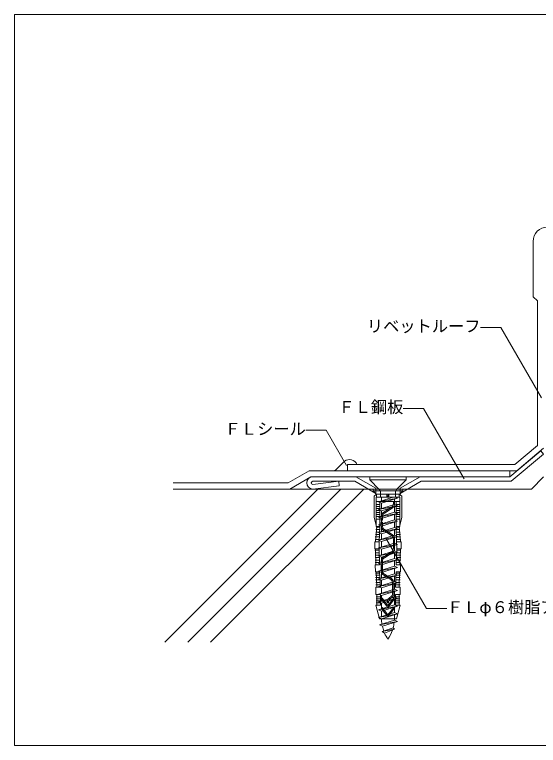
# Model space of a CAD drawing. Units: millimetres on the paper. Extents: x -135 to 135, y -94 to 92.
# Drawn here: x -135 to -5.9, y -88 to 92 of the extents above; entities that cross this region are included whole.
import ezdxf
from ezdxf.enums import TextEntityAlignment as Align

# ---------------------------------------------------------------- set-up
doc = ezdxf.new("R2010")
doc.units = ezdxf.units.MM
for name, color, linetype, lineweight in [('1-4_リベットルーフ', 6, 'Continuous', 18), ('1-5_ＦＬ鋼板・ディスク', 5, 'Continuous', 18), ('1-6_アンカー類', 4, 'Continuous', 9), ('1-A_元図・躯体', 7, 'Continuous', 18), ('1-B_その他', 4, 'Continuous', 9), ('1-C_アンカー類②', 4, 'Continuous', 9), ('E-E', 7, 'Continuous', 18), ('F-F', 7, 'Continuous', 18)]:
    doc.layers.add(name, color=color, linetype=linetype, lineweight=lineweight)
doc.styles.add('ＭＳ ゴシック', font='')
doc.styles.get('ＭＳ ゴシック').set_extended_font_data('MS Gothic')

msp = doc.modelspace()

# ---------------------------------------------------------------- linework, layer by layer
at = {"layer": '1-4_リベットルーフ'}
for p, q in [((-6.138, 2.996), (-6.138, -14.13)), ((-11.764, -18.85), (-6.138, -14.13)), ((-11.218, -20.35), (-4.638, -14.829)), ((-53.005, -20.35), (-53.005, -18.85)), ((-11.764, -18.85), (-53.005, -18.85)), ((-62.407, -20.35), (-67.603, -23.35)), ((-11.218, -20.35), (-62.407, -20.35)), ((-13.005, -21.85), (-13.005, -20.35)), ((-95.921, -23.35), (-67.603, -23.35)), ((-62.005, -21.85), (-67.202, -24.85)), ((-13.005, -21.85), (-62.005, -21.85)), ((-95.921, -24.85), (-67.202, -24.85))]:
    msp.add_line(p, q, dxfattribs=at)
msp.add_lwpolyline([(-7.238, 36.15), (-7.238, 22.45), (-6.138, 21.527), (-6.138, -7.252)], dxfattribs=at)
msp.add_arc((-3.738, 36.15), 3.5, 90, 180, dxfattribs=at)
at = {"layer": '1-5_ＦＬ鋼板・ディスク'}
for p, q in [((-13.005, -21.85), (-5.345, -15.422)), ((-61.551, -23.748), (-55.14, -22.958)), ((-51.202, -22.95), (-61.505, -22.95)), ((-55.14, -22.958), (-55.005, -24.05)), ((-46.005, -25.95), (-51.202, -22.95)), ((-46.005, -24.68), (-50.907, -21.85)), ((-40.005, -24.68), (-35.104, -21.85)), ((-40.005, -25.95), (-34.809, -22.95)), ((-12.605, -22.95), (-34.809, -22.95)), ((-61.505, -24.85), (-55.005, -24.05)), ((-46.005, -24.68), (-46.005, -25.95)), ((-40.005, -24.68), (-40.005, -25.95))]:
    msp.add_line(p, q, dxfattribs=at)
for points in [[(-12.605, -22.95), (-4.638, -16.265), (-5.345, -15.422)], [(-13.005, -21.85), (-13.181, -21.85), (-61.505, -21.85)]]:
    msp.add_lwpolyline(points, dxfattribs=at)
for radius, end in [(1.5, 270), (0.4, 263.40561)]:
    msp.add_arc((-61.505, -23.35), radius, 90, end, dxfattribs=at)
at = {"layer": '1-6_アンカー類'}
for p, q in [((-47.505, -21.86), (-47.505, -22.6)), ((-38.505, -21.86), (-47.505, -21.86)), ((-45.138, -24.967), (-47.505, -22.6)), ((-40.872, -24.967), (-38.505, -22.6)), ((-41.757, -26.86), (-45.33, -27.972)), ((-41.165, -25.26), (-44.845, -25.26)), ((-44.845, -25.674), (-44.845, -26.86)), ((-41.165, -26.86), (-44.845, -26.86)), ((-44.603, -26.86), (-44.603, -27.746)), ((-41.165, -25.674), (-41.165, -26.86)), ((-40.676, -27.08), (-41.165, -26.86)), ((-41.407, -28.651), (-45.33, -29.872)), ((-44.603, -28.301), (-44.603, -29.645)), ((-41.407, -27.307), (-41.407, -28.651)), ((-40.676, -28.98), (-41.407, -28.651)), ((-40.676, -28.98), (-45.33, -29.872)), ((-41.403, -30.55), (-45.326, -31.77)), ((-44.603, -30.2), (-44.603, -31.545)), ((-41.407, -29.207), (-41.407, -30.55)), ((-40.673, -30.879), (-41.403, -30.55)), ((-40.673, -30.879), (-45.326, -31.77)), ((-44.603, -32.097), (-44.603, -33.445)), ((-41.407, -31.107), (-41.407, -32.451)), ((-41.407, -32.451), (-45.33, -33.672)), ((-40.676, -32.78), (-45.33, -33.672)), ((-44.603, -34), (-44.603, -35.348)), ((-40.676, -32.78), (-41.407, -32.451)), ((-41.407, -33.007), (-41.407, -34.354)), ((-41.407, -34.354), (-45.33, -35.574)), ((-40.676, -34.683), (-45.33, -35.574)), ((-44.603, -35.903), (-44.603, -37.248)), ((-40.676, -34.683), (-41.407, -34.354)), ((-41.407, -34.91), (-41.407, -36.253)), ((-41.403, -36.253), (-45.326, -37.473)), ((-40.673, -36.581), (-45.326, -37.473)), ((-41.407, -36.81), (-41.407, -38.154)), ((-40.673, -36.581), (-41.403, -36.253)), ((-41.407, -38.154), (-45.33, -39.374)), ((-40.676, -38.483), (-45.33, -39.374)), ((-44.603, -37.802), (-44.603, -39.148)), ((-40.676, -38.483), (-41.407, -38.154)), ((-41.407, -38.71), (-41.407, -40.057)), ((-41.407, -40.057), (-45.33, -41.277)), ((-40.676, -40.386), (-45.33, -41.277)), ((-44.603, -39.703), (-44.603, -41.051)), ((-40.676, -40.386), (-41.407, -40.057)), ((-41.407, -40.613), (-41.407, -41.96)), ((-41.407, -41.96), (-45.33, -43.18)), ((-40.676, -42.288), (-45.33, -43.18)), ((-44.603, -41.606), (-44.603, -42.954)), ((-40.676, -42.288), (-41.407, -41.96)), ((-41.407, -42.516), (-41.407, -43.86)), ((-41.407, -43.86), (-45.33, -45.08)), ((-40.676, -44.188), (-45.33, -45.08)), ((-44.603, -43.509), (-44.603, -44.854)), ((-40.676, -44.188), (-41.407, -43.86)), ((-41.407, -44.416), (-41.407, -45.76)), ((-41.407, -45.76), (-45.33, -46.98)), ((-40.676, -46.088), (-45.33, -46.98)), ((-44.603, -45.409), (-44.603, -46.754)), ((-40.676, -46.088), (-41.407, -45.76)), ((-41.407, -46.316), (-41.407, -47.66)), ((-41.403, -47.658), (-45.326, -48.879)), ((-40.673, -47.987), (-45.326, -48.879)), ((-44.603, -47.309), (-44.603, -48.654)), ((-41.407, -48.215), (-41.407, -49.56)), ((-40.673, -47.987), (-41.403, -47.658)), ((-41.407, -49.56), (-45.33, -50.78)), ((-40.676, -49.888), (-45.33, -50.78)), ((-44.603, -49.206), (-44.603, -50.554)), ((-40.676, -49.888), (-41.407, -49.56)), ((-41.407, -50.115), (-41.407, -51.459)), ((-41.407, -51.459), (-45.33, -52.68)), ((-40.676, -51.788), (-45.33, -52.68)), ((-44.603, -51.109), (-44.603, -52.454)), ((-40.676, -51.788), (-41.407, -51.459)), ((-41.407, -52.015), (-41.407, -53.359)), ((-41.407, -53.359), (-45.33, -54.58)), ((-40.676, -53.688), (-45.33, -54.58)), ((-44.603, -53.009), (-44.603, -54.354)), ((-40.676, -53.688), (-41.407, -53.359)), ((-41.407, -53.915), (-41.407, -55.259)), ((-41.407, -55.259), (-45.33, -56.48)), ((-40.676, -55.588), (-45.33, -56.48)), ((-44.603, -54.909), (-44.603, -56.254)), ((-40.676, -55.588), (-41.407, -55.259)), ((-41.421, -57.159), (-45.092, -58.331)), ((-40.69, -57.488), (-41.421, -57.159)), ((-41.407, -55.815), (-41.407, -56.787)), ((-41.36, -59.393), (-44.401, -59.976))]:
    msp.add_line(p, q, dxfattribs=at)
for points in [[(-38.505, -21.86), (-38.505, -22.6), (-47.505, -22.6)], [(-45.33, -29.872), (-44.603, -30.2), (-40.676, -28.98)], [(-45.326, -31.77), (-44.6, -32.099), (-40.673, -30.879)], [(-45.33, -33.672), (-44.603, -34), (-40.676, -32.78)], [(-45.33, -35.574), (-44.603, -35.903), (-40.676, -34.683)], [(-45.326, -37.473), (-44.6, -37.802), (-40.673, -36.581)], [(-45.33, -39.374), (-44.603, -39.703), (-40.676, -38.483)], [(-45.33, -41.277), (-44.603, -41.606), (-40.676, -40.386)], [(-45.33, -43.18), (-44.603, -43.509), (-40.676, -42.288)], [(-45.33, -45.08), (-44.603, -45.409), (-40.676, -44.188)], [(-45.33, -46.98), (-44.603, -47.309), (-40.676, -46.088)], [(-45.326, -48.879), (-44.6, -49.208), (-40.673, -47.987)], [(-45.33, -50.78), (-44.603, -51.109), (-40.676, -49.888)], [(-45.33, -52.68), (-44.603, -53.009), (-40.676, -51.788)], [(-45.33, -54.58), (-44.603, -54.909), (-40.676, -53.688)], [(-45.33, -56.48), (-44.603, -56.809), (-40.676, -55.588)], [(-41.73, -59.064), (-44.401, -59.976), (-43.836, -60.339)], [(-43.836, -60.339), (-41.36, -59.393), (-41.73, -59.064)]]:
    msp.add_lwpolyline(points, dxfattribs=at)
for points in [[(-40.676, -27.08), (-45.33, -27.972), (-44.603, -28.301)], [(-44.37, -58.658), (-40.69, -57.488), (-45.092, -58.331)]]:
    msp.add_lwpolyline(points, close=True, dxfattribs=at)
for centre, radius, start, end in [((-45.845, -25.674), 1, 0, 45), ((-40.165, -25.674), 1, 135, 180), ((-35.222, -56.62), 9.383, 181.153, 189.302), ((-50.789, -56.62), 9.383, 356.704, 358.981), ((-35.222, -56.62), 9.383, 192.558, 200.133), ((-50.789, -56.62), 9.383, 344.901, 353.165), ((-35.222, -56.62), 9.383, 203.352, 213.951), ((-50.789, -56.62), 9.383, 326.049, 341.511)]:
    msp.add_arc(centre, radius, start, end, dxfattribs=at)
at = {"layer": '1-A_元図・躯体'}
for p, q in [((-7.638, -24.85), (-4.638, -21.85)), ((-98.014, -62.614), (-60.25, -24.85)), ((-95.921, -24.85), (-7.638, -24.85)), ((-92.357, -62.614), (-54.593, -24.85)), ((-86.7, -62.614), (-48.936, -24.85))]:
    msp.add_line(p, q, dxfattribs=at)
at = {"layer": '1-B_その他'}
msp.add_line((-53.73, -18.017), (-55.679, -19.966), dxfattribs=at)
for centre, start, end in [((-52.507, -19.6), 22.02431, 127.68501), ((-56.962, -18.432), 286.4068, 309.9045)]:
    msp.add_arc(centre, 2, start, end, dxfattribs=at)
at = {"layer": '1-C_アンカー類②'}
for p, q in [((-46.68, -25.3), (-46.68, -24.85)), ((-39.33, -24.85), (-46.68, -24.85)), ((-39.33, -25.3), (-39.33, -24.85)), ((-39.33, -25.3), (-46.68, -25.3)), ((-45.895, -26.15), (-46.68, -25.3)), ((-45.795, -26.15), (-46.395, -26.65)), ((-46.395, -31.85), (-46.395, -26.65)), ((-40.115, -26.15), (-45.895, -26.15)), ((-40.115, -26.85), (-45.895, -26.85)), ((-45.895, -34.05), (-45.895, -26.85)), ((-45.795, -26.85), (-45.795, -26.15)), ((-43.255, -26.85), (-43.255, -26.15)), ((-43.255, -26.85), (-43.005, -26.65)), ((-42.755, -26.85), (-43.005, -26.65)), ((-42.755, -26.85), (-42.755, -26.15)), ((-39.615, -26.65), (-40.215, -26.15)), ((-40.215, -26.85), (-40.215, -26.15)), ((-40.115, -26.15), (-39.33, -25.3)), ((-40.115, -34.05), (-40.115, -26.85)), ((-39.615, -31.85), (-39.615, -26.65)), ((-40.115, -27.95), (-45.895, -27.95)), ((-45.005, -28.65), (-45.895, -28.65)), ((-45.005, -34.05), (-45.005, -27.95)), ((-41.655, -28.455), (-41.655, -27.95)), ((-41.355, -28.455), (-41.355, -27.95)), ((-41.005, -34.05), (-41.005, -27.95)), ((-40.115, -28.65), (-41.005, -28.65)), ((-44.978, -29.15), (-45.895, -29.15)), ((-45.005, -29.65), (-45.895, -29.65)), ((-45.005, -30.15), (-45.895, -30.15)), ((-44.061, -30.553), (-42.113, -29.295)), ((-43.898, -30.805), (-41.95, -29.547)), ((-40.115, -29.15), (-41.005, -29.15)), ((-40.115, -29.65), (-41.005, -29.65)), ((-40.115, -30.15), (-41.005, -30.15)), ((-45.895, -33.75), (-46.395, -31.85)), ((-45.005, -30.65), (-45.895, -30.65)), ((-45.005, -31.15), (-45.895, -31.15)), ((-45.005, -31.65), (-45.895, -31.65)), ((-45.005, -32.25), (-45.895, -32.25)), ((-44.655, -32.55), (-44.655, -31.645)), ((-44.355, -32.55), (-44.355, -31.645)), ((-40.115, -30.65), (-41.005, -30.65)), ((-40.115, -31.15), (-41.005, -31.15)), ((-40.115, -31.65), (-41.005, -31.65)), ((-40.115, -32.25), (-41.005, -32.25)), ((-39.615, -31.85), (-40.115, -33.75)), ((-46.069, -37.85), (-45.734, -34.05)), ((-45.005, -34.05), (-45.895, -34.05)), ((-45.146, -37.85), (-45.005, -34.05)), ((-44.355, -32.55), (-44.655, -32.55)), ((-44.655, -33.955), (-44.655, -33.05)), ((-44.355, -33.05), (-44.655, -33.05)), ((-44.355, -33.955), (-44.355, -33.05)), ((-40.115, -34.05), (-41.005, -34.05)), ((-40.864, -37.854), (-41.005, -34.05)), ((-39.942, -37.85), (-40.277, -34.05)), ((-45.057, -35.45), (-46.01, -35.45)), ((-45.035, -34.85), (-45.957, -34.85)), ((-45.013, -34.25), (-45.905, -34.25)), ((-44.061, -35.047), (-42.113, -36.305)), ((-43.898, -34.795), (-41.95, -36.053)), ((-40.106, -34.25), (-41.004, -34.25)), ((-40.053, -34.85), (-40.976, -34.85)), ((-40, -35.45), (-40.953, -35.45)), ((-45.124, -37.25), (-46.169, -37.25)), ((-45.102, -36.65), (-46.116, -36.65)), ((-45.08, -36.05), (-46.063, -36.05)), ((-41.655, -39.455), (-41.655, -37.145)), ((-41.355, -39.455), (-41.355, -37.145)), ((-39.948, -36.05), (-40.931, -36.05)), ((-39.895, -36.65), (-40.909, -36.65)), ((-39.842, -37.25), (-40.887, -37.25)), ((-46.23, -39.55), (-46.23, -37.85)), ((-45.146, -37.85), (-46.23, -37.85)), ((-45.155, -39.55), (-46.23, -39.55)), ((-45.969, -43.55), (-46.069, -39.55)), ((-45.155, -39.55), (-45.146, -37.842)), ((-45.055, -43.55), (-45.155, -39.55)), ((-40.955, -43.55), (-40.855, -39.55)), ((-39.78, -37.85), (-40.864, -37.85)), ((-40.855, -39.55), (-40.864, -37.854)), ((-39.78, -39.55), (-40.855, -39.55)), ((-40.042, -43.55), (-39.942, -39.55)), ((-39.78, -39.55), (-39.78, -37.85)), ((-45.145, -39.95), (-46.212, -39.95)), ((-45.13, -40.55), (-46.197, -40.55)), ((-45.115, -41.15), (-46.182, -41.15)), ((-44.061, -41.553), (-42.113, -40.295)), ((-43.898, -41.805), (-41.95, -40.547)), ((-39.829, -41.15), (-40.895, -41.15)), ((-39.814, -40.55), (-40.88, -40.55)), ((-39.799, -39.95), (-40.865, -39.95)), ((-45.1, -41.75), (-46.167, -41.75)), ((-45.085, -42.35), (-46.152, -42.35)), ((-45.07, -42.95), (-46.137, -42.95)), ((-44.655, -44.955), (-44.655, -42.645)), ((-44.355, -44.955), (-44.355, -42.645)), ((-39.874, -42.95), (-40.94, -42.95)), ((-39.844, -41.75), (-40.91, -41.75)), ((-39.859, -42.35), (-40.909, -42.35)), ((-45.055, -43.55), (-46.13, -43.55)), ((-39.88, -43.55), (-40.955, -43.55)), ((-39.919, -45.25), (-39.88, -43.55)), ((-45.042, -45.55), (-46.069, -45.55)), ((-45.019, -46.05), (-46.06, -46.05)), ((-44.972, -46.65), (-46.05, -46.65)), ((-45.755, -49.05), (-45.93, -45.25)), ((-44.88, -49.05), (-45.055, -45.25)), ((-44.061, -46.047), (-42.313, -47.176)), ((-43.898, -45.795), (-42.15, -46.924)), ((-41.13, -49.05), (-40.955, -45.25)), ((-39.966, -46.65), (-41.038, -46.65)), ((-39.952, -46.05), (-40.992, -46.05)), ((-39.941, -45.55), (-40.977, -45.55)), ((-39.919, -45.25), (-40.955, -45.25)), ((-40.255, -49.05), (-40.169, -45.25)), ((-44.949, -47.25), (-46.039, -47.25)), ((-44.926, -47.85), (-46.028, -47.85)), ((-44.903, -48.45), (-46.017, -48.45)), ((-41.855, -50.584), (-41.855, -48.016)), ((-41.555, -50.584), (-41.555, -48.016)), ((-40.007, -48.45), (-41.107, -48.45)), ((-39.993, -47.85), (-41.084, -47.85)), ((-39.979, -47.25), (-41.061, -47.25)), ((-46.005, -50.85), (-46.005, -49.05)), ((-44.88, -49.05), (-46.005, -49.05)), ((-40.005, -49.05), (-41.13, -49.05)), ((-40.005, -50.85), (-40.005, -49.05)), ((-44.88, -50.85), (-46.005, -50.85)), ((-44.88, -51.4), (-45.93, -51.4)), ((-44.88, -51.9), (-45.93, -51.9)), ((-45.755, -53.45), (-45.755, -50.85)), ((-44.88, -53.45), (-44.88, -50.85)), ((-44.505, -51.747), (-44.505, -51.93)), ((-43.005, -53.55), (-44.416, -51.717)), ((-43.005, -53.55), (-41.595, -51.717)), ((-42.561, -51.584), (-42.313, -51.424)), ((-42.398, -51.836), (-42.15, -51.676)), ((-41.505, -51.747), (-41.505, -51.93)), ((-41.13, -53.45), (-41.13, -50.85)), ((-40.005, -50.85), (-41.13, -50.85)), ((-40.08, -51.4), (-41.13, -51.4)), ((-40.08, -51.9), (-41.13, -51.9)), ((-40.255, -53.45), (-40.255, -50.85)), ((-45.105, -56.85), (-46.005, -53.45)), ((-44.88, -53.45), (-46.005, -53.45)), ((-44.88, -52.4), (-45.93, -52.4)), ((-44.88, -52.9), (-45.93, -52.9)), ((-43.005, -54.05), (-44.402, -52.235)), ((-43.155, -52.85), (-43.155, -52.676)), ((-42.855, -52.85), (-43.155, -52.85)), ((-43.005, -54.05), (-41.609, -52.235)), ((-42.855, -52.85), (-42.855, -52.676)), ((-40.08, -52.4), (-41.13, -52.4)), ((-40.08, -52.9), (-41.13, -52.9)), ((-40.006, -53.45), (-41.13, -53.45)), ((-40.905, -56.85), (-40.005, -53.45)), ((-44.505, -54.047), (-44.505, -54.23)), ((-43.005, -55.85), (-44.416, -54.017)), ((-43.005, -56.35), (-44.402, -54.535)), ((-43.005, -55.85), (-41.595, -54.017)), ((-43.005, -56.35), (-41.609, -54.535)), ((-41.505, -54.047), (-41.505, -54.23)), ((-40.905, -56.85), (-45.105, -56.85))]:
    msp.add_line(p, q, dxfattribs=at)
for points in [[(-42.755, -26.15), (-43.005, -26.65), (-43.255, -26.15)], [(-45.055, -45.25), (-46.092, -45.25), (-46.13, -43.55)]]:
    msp.add_lwpolyline(points, dxfattribs=at)
for centre, radius, start, end in [((-42.655, -28.455), 1, 302.858, 0), ((-42.655, -28.455), 1.3, 302.858, 0), ((-43.355, -31.645), 1.3, 122.858, 180), ((-43.355, -31.645), 1, 122.858, 180), ((-43.355, -33.955), 1.3, 180, 237.142), ((-43.355, -33.955), 1, 180, 237.142), ((-42.655, -37.145), 1, 0, 57.142), ((-42.655, -37.145), 1.3, 0, 57.142), ((-42.655, -39.455), 1, 302.858, 0), ((-42.655, -39.455), 1.3, 302.858, 0), ((-43.355, -42.645), 1.3, 122.858, 180), ((-43.355, -42.645), 1, 122.858, 180), ((-43.355, -44.955), 1.3, 180, 237.142), ((-43.355, -44.955), 1, 180, 237.142), ((-42.855, -48.016), 1, 0, 57.142), ((-42.855, -48.016), 1.3, 0, 57.142), ((-44.455, -51.747), 0.05, 37.569, 180), ((-44.005, -51.93), 0.5, 180, 217.569), ((-41.855, -52.676), 1.3, 122.858, 180), ((-41.855, -52.676), 1, 122.858, 180), ((-42.855, -50.584), 1, 302.858, 0), ((-42.855, -50.584), 1.3, 302.858, 0), ((-42.005, -51.93), 0.5, 322.431, 0), ((-41.555, -51.747), 0.05, 0, 142.431), ((-44.455, -54.047), 0.05, 37.569, 180), ((-41.555, -54.047), 0.05, 0, 142.431), ((-44.005, -54.23), 0.5, 180, 217.569), ((-42.005, -54.23), 0.5, 322.431, 0)]:
    msp.add_arc(centre, radius, start, end, dxfattribs=at)
at = {"layer": 'E-E'}
for p, q in [((-58.257, -10.382), (-63.257, -10.382)), ((-53.257, -19.043), (-58.257, -10.382)), ((-43.489, -36.987), (-33.489, -54.308)), ((-33.489, -54.308), (-28.489, -54.308))]:
    msp.add_line(p, q, dxfattribs=at)
for points in [[(-5.207, -2.389), (-15.207, 14.931), (-20.207, 14.931)], [(-24.223, -22.326), (-34.223, -5.006), (-39.223, -5.006)]]:
    msp.add_lwpolyline(points, dxfattribs=at)
at = {"layer": 'F-F'}
msp.add_line((-135, 92), (-135, -88), dxfattribs=at)
msp.add_lwpolyline([(-135, 92), (135, 92), (135, -88), (-135, -88)], dxfattribs=at)

# ---------------------------------------------------------------- texts
at = {"layer": 'E-E', "style": 'ＭＳ ゴシック'}
for s, p in [('リベットルーフ', (-48.207, 12.931)), ('ＦＬ鋼板', (-55.223, -7.006)), ('ＦＬシール', (-83.257, -12.382)), ('ＦＬφ６樹脂アンカー', (-28.489, -56.308))]:
    msp.add_text(s, height=2.933, dxfattribs=at).set_placement(p, align=Align.BOTTOM_LEFT)

doc.saveas('drawing.dxf')
